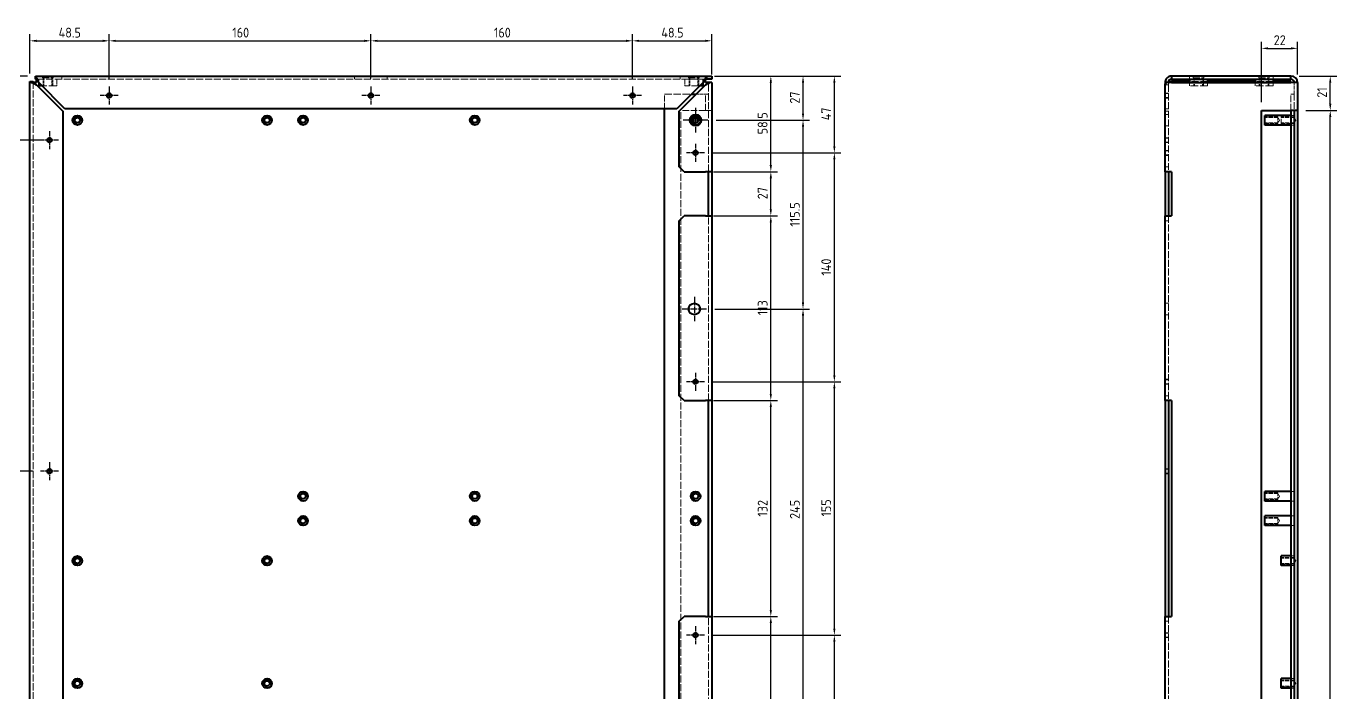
# Model space of a CAD drawing. Header units: millimetres. Extents: x 0 to 2378, y 0 to 1682.
# Drawn here: x 448 to 1250, y 860 to 1267 of the extents above; entities that cross this region are included whole.
import ezdxf

# ---------------------------------------------------------------- set-up
doc = ezdxf.new("R2010")
doc.units = ezdxf.units.MM
doc.header["$LTSCALE"] = 2
doc.linetypes.add('CHAIN', pattern=[0.3543, 0.2362, -0.0295, 0.0591, -0.0295])
doc.linetypes.add('DASHED', pattern=[0.2067, 0.1654, -0.0413])
for name, color, linetype, lineweight in [('가려진 것(ISO)', 2, 'DASHED', 18), ('가시적인 것(ISO)', 3, 'Continuous', 40), ('가시적인 좁은 것(ISO)', 3, 'Continuous', 35), ('중심 표식(ISO)', 1, 'Continuous', 25), ('치수(ISO)', 2, 'Continuous', 25)]:
    doc.layers.add(name, color=color, linetype=linetype, lineweight=lineweight)
doc.styles.add('치수 텍스트_PSTEK_POSCO', font='isocp.shx')
doc.dimstyles.new('치수_PSTEK_POSCO', dxfattribs={"dimscale": 2, "dimtxt": 3, "dimasz": 2, "dimexe": 2, "dimexo": 2.5, "dimgap": 1, "dimtad": 1, "dimrnd": 1e-08, "dimdsep": 46, "dimtxsty": '치수 텍스트_PSTEK_POSCO', "dimcen": 0.09, "dimdle": 10, "dimclrd": 7, "dimclre": 7, "dimclrt": 2, "dimadec": 1, "dimazin": 2, "dimtfac": 1, "dimtmove": 0, "dimatfit": 3, "dimfxl": 0, "dimtolj": 1, "dimlwd": -1, "dimlwe": -1, "dimarcsym": 0})

# ---------------------------------------------------------------- blocks, each defined once
blk = doc.blocks.new('*D29')
at = {"layer": 'Defpoints', "color": 0, "transparency": 16777216}
for p in [(416.75, 995), (456.97, 995), (462.47, 795)]:
    blk.add_point(p, dxfattribs=at)
at = {"layer": '치수(ISO)', "color": 7, "transparency": 16777216}
for p, q in [((451.97, 995), (412.75, 995)), ((416.75, 799), (416.75, 991)), ((457.47, 795), (412.75, 795))]:
    blk.add_line(p, q, dxfattribs=at)
for points in [[(416.08, 991), (417.42, 991), (416.75, 995)], [(416.08, 799), (417.42, 799), (416.75, 795)]]:
    blk.add_solid(points, dxfattribs=at)
at = {"layer": '치수(ISO)', "color": 2, "transparency": 16777216, "insert": (411.75, 889.54), "char_height": 6, "attachment_point": 4, "rotation": 90, "style": '치수 텍스트_PSTEK_POSCO'}
blk.add_mtext('\\A1;200', dxfattribs=at)
blk = doc.blocks.new('*D30')
at = {"layer": 'Defpoints', "color": 0, "transparency": 16777216}
for p in [(416.75, 1197.5), (462.47, 1197.5), (456.97, 995)]:
    blk.add_point(p, dxfattribs=at)
at = {"layer": '치수(ISO)', "color": 7, "transparency": 16777216}
for p, q in [((457.47, 1197.5), (412.75, 1197.5)), ((416.75, 999), (416.75, 1193.5)), ((451.97, 995), (412.75, 995))]:
    blk.add_line(p, q, dxfattribs=at)
for points in [[(416.08, 1193.5), (417.42, 1193.5), (416.75, 1197.5)], [(416.08, 999), (417.42, 999), (416.75, 995)]]:
    blk.add_solid(points, dxfattribs=at)
at = {"layer": '치수(ISO)', "color": 2, "transparency": 16777216, "insert": (411.75, 1087.66), "char_height": 6, "attachment_point": 4, "rotation": 90, "style": '치수 텍스트_PSTEK_POSCO'}
blk.add_mtext('\\A1;202.5', dxfattribs=at)
blk = doc.blocks.new('*D31')
at = {"layer": 'Defpoints', "color": 0, "transparency": 16777216}
for p in [(416.75, 1236.75), (453.88, 1236.75), (462.47, 1197.5)]:
    blk.add_point(p, dxfattribs=at)
at = {"layer": '치수(ISO)', "color": 7, "transparency": 16777216}
for p, q in [((448.88, 1236.75), (412.75, 1236.75)), ((416.75, 1201.5), (416.75, 1232.75)), ((457.47, 1197.5), (412.75, 1197.5))]:
    blk.add_line(p, q, dxfattribs=at)
for points in [[(416.08, 1232.75), (417.42, 1232.75), (416.75, 1236.75)], [(416.08, 1201.5), (417.42, 1201.5), (416.75, 1197.5)]]:
    blk.add_solid(points, dxfattribs=at)
at = {"layer": '치수(ISO)', "color": 2, "transparency": 16777216, "insert": (411.75, 1208.61), "char_height": 6, "attachment_point": 4, "rotation": 90, "style": '치수 텍스트_PSTEK_POSCO'}
blk.add_mtext('\\A1;39.25', dxfattribs=at)
blk = doc.blocks.new('*D32')
at = {"layer": 'Defpoints', "color": 0, "transparency": 16777216}
for p in [(498.97, 1258.29), (450.47, 1233.33), (498.97, 1230.25)]:
    blk.add_point(p, dxfattribs=at)
at = {"layer": '치수(ISO)', "color": 7, "transparency": 16777216}
for p, q in [((450.47, 1238.33), (450.47, 1262.29)), ((454.47, 1258.29), (494.97, 1258.29)), ((498.97, 1235.25), (498.97, 1262.29))]:
    blk.add_line(p, q, dxfattribs=at)
for points in [[(454.47, 1258.95), (454.47, 1257.62), (450.47, 1258.29)], [(494.97, 1258.95), (494.97, 1257.62), (498.97, 1258.29)]]:
    blk.add_solid(points, dxfattribs=at)
at = {"layer": '치수(ISO)', "color": 2, "transparency": 16777216, "insert": (467.98, 1263.29), "char_height": 6, "attachment_point": 4, "style": '치수 텍스트_PSTEK_POSCO'}
blk.add_mtext('\\A1;48.5', dxfattribs=at)
blk = doc.blocks.new('*D33')
at = {"layer": 'Defpoints', "color": 0, "transparency": 16777216}
for p in [(658.97, 1258.29), (498.97, 1230.25), (658.97, 1230.25)]:
    blk.add_point(p, dxfattribs=at)
at = {"layer": '치수(ISO)', "color": 7, "transparency": 16777216}
for p, q in [((498.97, 1235.25), (498.97, 1262.29)), ((502.97, 1258.29), (654.97, 1258.29)), ((658.97, 1235.25), (658.97, 1262.29))]:
    blk.add_line(p, q, dxfattribs=at)
for points in [[(502.97, 1258.95), (502.97, 1257.62), (498.97, 1258.29)], [(654.97, 1258.95), (654.97, 1257.62), (658.97, 1258.29)]]:
    blk.add_solid(points, dxfattribs=at)
at = {"layer": '치수(ISO)', "color": 2, "transparency": 16777216, "insert": (574.19, 1263.29), "char_height": 6, "attachment_point": 4, "style": '치수 텍스트_PSTEK_POSCO'}
blk.add_mtext('\\A1;160', dxfattribs=at)
blk = doc.blocks.new('*D34')
at = {"layer": 'Defpoints', "color": 0, "transparency": 16777216}
for p in [(818.97, 1258.29), (658.97, 1230.25), (818.97, 1230.25)]:
    blk.add_point(p, dxfattribs=at)
at = {"layer": '치수(ISO)', "color": 7, "transparency": 16777216}
for p, q in [((658.97, 1235.25), (658.97, 1262.29)), ((662.97, 1258.29), (814.97, 1258.29)), ((818.97, 1235.25), (818.97, 1262.29))]:
    blk.add_line(p, q, dxfattribs=at)
for points in [[(662.97, 1258.95), (662.97, 1257.62), (658.97, 1258.29)], [(814.97, 1258.95), (814.97, 1257.62), (818.97, 1258.29)]]:
    blk.add_solid(points, dxfattribs=at)
at = {"layer": '치수(ISO)', "color": 2, "transparency": 16777216, "insert": (734.19, 1263.29), "char_height": 6, "attachment_point": 4, "style": '치수 텍스트_PSTEK_POSCO'}
blk.add_mtext('\\A1;160', dxfattribs=at)
blk = doc.blocks.new('*D35')
at = {"layer": 'Defpoints', "color": 0, "transparency": 16777216}
for p in [(867.47, 1258.29), (818.97, 1230.25), (867.47, 1232.75)]:
    blk.add_point(p, dxfattribs=at)
at = {"layer": '치수(ISO)', "color": 7, "transparency": 16777216}
for p, q in [((818.97, 1235.25), (818.97, 1262.29)), ((822.97, 1258.29), (863.47, 1258.29)), ((867.47, 1237.75), (867.47, 1262.29))]:
    blk.add_line(p, q, dxfattribs=at)
for points in [[(822.97, 1258.95), (822.97, 1257.62), (818.97, 1258.29)], [(863.47, 1258.95), (863.47, 1257.62), (867.47, 1258.29)]]:
    blk.add_solid(points, dxfattribs=at)
at = {"layer": '치수(ISO)', "color": 2, "transparency": 16777216, "insert": (836.52, 1263.29), "char_height": 6, "attachment_point": 4, "style": '치수 텍스트_PSTEK_POSCO'}
blk.add_mtext('\\A1;48.5', dxfattribs=at)
blk = doc.blocks.new('*D36')
at = {"layer": 'Defpoints', "color": 0, "transparency": 16777216}
for p in [(864.06, 1236.75), (903.47, 1236.75), (863.47, 1178.25)]:
    blk.add_point(p, dxfattribs=at)
at = {"layer": '치수(ISO)', "color": 7, "transparency": 16777216}
for p, q in [((869.06, 1236.75), (907.47, 1236.75)), ((903.47, 1182.25), (903.47, 1232.75)), ((868.47, 1178.25), (907.47, 1178.25))]:
    blk.add_line(p, q, dxfattribs=at)
for points in [[(902.8, 1232.75), (904.14, 1232.75), (903.47, 1236.75)], [(902.8, 1182.25), (904.14, 1182.25), (903.47, 1178.25)]]:
    blk.add_solid(points, dxfattribs=at)
at = {"layer": '치수(ISO)', "color": 2, "transparency": 16777216, "insert": (898.47, 1201.09), "char_height": 6, "attachment_point": 4, "rotation": 90, "style": '치수 텍스트_PSTEK_POSCO'}
blk.add_mtext('\\A1;58.5', dxfattribs=at)
blk = doc.blocks.new('*D37')
at = {"layer": 'Defpoints', "color": 0, "transparency": 16777216}
for p in [(863.47, 1178.25), (903.47, 1178.25), (863.47, 1151.25)]:
    blk.add_point(p, dxfattribs=at)
at = {"layer": '치수(ISO)', "color": 7, "transparency": 16777216}
for p, q in [((868.47, 1178.25), (907.47, 1178.25)), ((903.47, 1155.25), (903.47, 1174.25)), ((868.47, 1151.25), (907.47, 1151.25))]:
    blk.add_line(p, q, dxfattribs=at)
for points in [[(902.8, 1174.25), (904.14, 1174.25), (903.47, 1178.25)], [(902.8, 1155.25), (904.14, 1155.25), (903.47, 1151.25)]]:
    blk.add_solid(points, dxfattribs=at)
at = {"layer": '치수(ISO)', "color": 2, "transparency": 16777216, "insert": (898.47, 1161.39), "char_height": 6, "attachment_point": 4, "rotation": 90, "style": '치수 텍스트_PSTEK_POSCO'}
blk.add_mtext('\\A1;27', dxfattribs=at)
blk = doc.blocks.new('*D38')
at = {"layer": 'Defpoints', "color": 0, "transparency": 16777216}
for p in [(863.47, 1151.25), (903.47, 1151.25), (863.47, 1038.25)]:
    blk.add_point(p, dxfattribs=at)
at = {"layer": '치수(ISO)', "color": 7, "transparency": 16777216}
for p, q in [((868.47, 1151.25), (907.47, 1151.25)), ((903.47, 1042.25), (903.47, 1147.25)), ((868.47, 1038.25), (907.47, 1038.25))]:
    blk.add_line(p, q, dxfattribs=at)
for points in [[(902.8, 1147.25), (904.14, 1147.25), (903.47, 1151.25)], [(902.8, 1042.25), (904.14, 1042.25), (903.47, 1038.25)]]:
    blk.add_solid(points, dxfattribs=at)
at = {"layer": '치수(ISO)', "color": 2, "transparency": 16777216, "insert": (898.47, 1090.44), "char_height": 6, "attachment_point": 4, "rotation": 90, "style": '치수 텍스트_PSTEK_POSCO'}
blk.add_mtext('\\A1;113', dxfattribs=at)
blk = doc.blocks.new('*D39')
at = {"layer": 'Defpoints', "color": 0, "transparency": 16777216}
for p in [(863.47, 1038.25), (903.47, 1038.25), (863.47, 906.25)]:
    blk.add_point(p, dxfattribs=at)
at = {"layer": '치수(ISO)', "color": 7, "transparency": 16777216}
for p, q in [((868.47, 1038.25), (907.47, 1038.25)), ((903.47, 910.25), (903.47, 1034.25)), ((868.47, 906.25), (907.47, 906.25))]:
    blk.add_line(p, q, dxfattribs=at)
for points in [[(902.8, 1034.25), (904.14, 1034.25), (903.47, 1038.25)], [(902.8, 910.25), (904.14, 910.25), (903.47, 906.25)]]:
    blk.add_solid(points, dxfattribs=at)
at = {"layer": '치수(ISO)', "color": 2, "transparency": 16777216, "insert": (898.47, 967.28), "char_height": 6, "attachment_point": 4, "rotation": 90, "style": '치수 텍스트_PSTEK_POSCO'}
blk.add_mtext('\\A1;132', dxfattribs=at)
blk = doc.blocks.new('*D40')
at = {"layer": 'Defpoints', "color": 0, "transparency": 16777216}
for p in [(863.47, 906.25), (903.47, 906.25), (863.47, 793.25)]:
    blk.add_point(p, dxfattribs=at)
at = {"layer": '치수(ISO)', "color": 7, "transparency": 16777216}
for p, q in [((868.47, 906.25), (907.47, 906.25)), ((903.47, 797.25), (903.47, 902.25)), ((868.47, 793.25), (907.47, 793.25))]:
    blk.add_line(p, q, dxfattribs=at)
for points in [[(902.8, 902.25), (904.14, 902.25), (903.47, 906.25)], [(902.8, 797.25), (904.14, 797.25), (903.47, 793.25)]]:
    blk.add_solid(points, dxfattribs=at)
at = {"layer": '치수(ISO)', "color": 2, "transparency": 16777216, "insert": (898.47, 845.44), "char_height": 6, "attachment_point": 4, "rotation": 90, "style": '치수 텍스트_PSTEK_POSCO'}
blk.add_mtext('\\A1;113', dxfattribs=at)
blk = doc.blocks.new('*D45')
at = {"layer": 'Defpoints', "color": 0, "transparency": 16777216}
for p in [(864.06, 1236.75), (923.17, 1236.75), (864.97, 1209.75)]:
    blk.add_point(p, dxfattribs=at)
at = {"layer": '치수(ISO)', "color": 7, "transparency": 16777216}
for p, q in [((869.06, 1236.75), (927.17, 1236.75)), ((923.17, 1213.75), (923.17, 1232.75)), ((869.97, 1209.75), (927.17, 1209.75))]:
    blk.add_line(p, q, dxfattribs=at)
for points in [[(922.5, 1232.75), (923.83, 1232.75), (923.17, 1236.75)], [(922.5, 1213.75), (923.83, 1213.75), (923.17, 1209.75)]]:
    blk.add_solid(points, dxfattribs=at)
at = {"layer": '치수(ISO)', "color": 2, "transparency": 16777216, "insert": (918.17, 1219.89), "char_height": 6, "attachment_point": 4, "rotation": 90, "style": '치수 텍스트_PSTEK_POSCO'}
blk.add_mtext('\\A1;27', dxfattribs=at)
blk = doc.blocks.new('*D46')
at = {"layer": 'Defpoints', "color": 0, "transparency": 16777216}
for p in [(864.97, 1209.75), (923.17, 1209.75), (864.22, 1094.25)]:
    blk.add_point(p, dxfattribs=at)
at = {"layer": '치수(ISO)', "color": 7, "transparency": 16777216}
for p, q in [((869.97, 1209.75), (927.17, 1209.75)), ((923.17, 1098.25), (923.17, 1205.75)), ((869.22, 1094.25), (927.17, 1094.25))]:
    blk.add_line(p, q, dxfattribs=at)
for points in [[(922.5, 1205.75), (923.83, 1205.75), (923.17, 1209.75)], [(922.5, 1098.25), (923.83, 1098.25), (923.17, 1094.25)]]:
    blk.add_solid(points, dxfattribs=at)
at = {"layer": '치수(ISO)', "color": 2, "transparency": 16777216, "insert": (918.17, 1144.69), "char_height": 6, "attachment_point": 4, "rotation": 90, "style": '치수 텍스트_PSTEK_POSCO'}
blk.add_mtext('\\A1;115.5', dxfattribs=at)
blk = doc.blocks.new('*D47')
at = {"layer": 'Defpoints', "color": 0, "transparency": 16777216}
for p in [(864.22, 1094.25), (923.17, 1094.25), (864.22, 849.25)]:
    blk.add_point(p, dxfattribs=at)
at = {"layer": '치수(ISO)', "color": 7, "transparency": 16777216}
for p, q in [((869.22, 1094.25), (927.17, 1094.25)), ((923.17, 853.25), (923.17, 1090.25)), ((869.22, 849.25), (927.17, 849.25))]:
    blk.add_line(p, q, dxfattribs=at)
for points in [[(922.5, 1090.25), (923.83, 1090.25), (923.17, 1094.25)], [(922.5, 853.25), (923.83, 853.25), (923.17, 849.25)]]:
    blk.add_solid(points, dxfattribs=at)
at = {"layer": '치수(ISO)', "color": 2, "transparency": 16777216, "insert": (918.17, 965.86), "char_height": 6, "attachment_point": 4, "rotation": 90, "style": '치수 텍스트_PSTEK_POSCO'}
blk.add_mtext('\\A1;245', dxfattribs=at)
blk = doc.blocks.new('*D51')
at = {"layer": 'Defpoints', "color": 0, "transparency": 16777216}
for p in [(864.06, 1236.75), (942.33, 1236.75), (862.97, 1189.75)]:
    blk.add_point(p, dxfattribs=at)
at = {"layer": '치수(ISO)', "color": 7, "transparency": 16777216}
for p, q in [((869.06, 1236.75), (946.33, 1236.75)), ((942.33, 1193.75), (942.33, 1232.75)), ((867.97, 1189.75), (946.33, 1189.75))]:
    blk.add_line(p, q, dxfattribs=at)
for points in [[(941.66, 1232.75), (942.99, 1232.75), (942.33, 1236.75)], [(941.66, 1193.75), (942.99, 1193.75), (942.33, 1189.75)]]:
    blk.add_solid(points, dxfattribs=at)
at = {"layer": '치수(ISO)', "color": 2, "transparency": 16777216, "insert": (937.33, 1209.67), "char_height": 6, "attachment_point": 4, "rotation": 90, "style": '치수 텍스트_PSTEK_POSCO'}
blk.add_mtext('\\A1;47', dxfattribs=at)
blk = doc.blocks.new('*D52')
at = {"layer": 'Defpoints', "color": 0, "transparency": 16777216}
for p in [(862.97, 1189.75), (942.33, 1189.75), (862.97, 1049.75)]:
    blk.add_point(p, dxfattribs=at)
at = {"layer": '치수(ISO)', "color": 7, "transparency": 16777216}
for p, q in [((867.97, 1189.75), (946.33, 1189.75)), ((942.33, 1053.75), (942.33, 1185.75)), ((867.97, 1049.75), (946.33, 1049.75))]:
    blk.add_line(p, q, dxfattribs=at)
for points in [[(941.66, 1185.75), (942.99, 1185.75), (942.33, 1189.75)], [(941.66, 1053.75), (942.99, 1053.75), (942.33, 1049.75)]]:
    blk.add_solid(points, dxfattribs=at)
at = {"layer": '치수(ISO)', "color": 2, "transparency": 16777216, "insert": (937.33, 1114.66), "char_height": 6, "attachment_point": 4, "rotation": 90, "style": '치수 텍스트_PSTEK_POSCO'}
blk.add_mtext('\\A1;140', dxfattribs=at)
blk = doc.blocks.new('*D53')
at = {"layer": 'Defpoints', "color": 0, "transparency": 16777216}
for p in [(862.97, 1049.75), (942.33, 1049.75), (862.97, 894.75)]:
    blk.add_point(p, dxfattribs=at)
at = {"layer": '치수(ISO)', "color": 7, "transparency": 16777216}
for p, q in [((867.97, 1049.75), (946.33, 1049.75)), ((942.33, 898.75), (942.33, 1045.75)), ((867.97, 894.75), (946.33, 894.75))]:
    blk.add_line(p, q, dxfattribs=at)
for points in [[(941.66, 1045.75), (942.99, 1045.75), (942.33, 1049.75)], [(941.66, 898.75), (942.99, 898.75), (942.33, 894.75)]]:
    blk.add_solid(points, dxfattribs=at)
at = {"layer": '치수(ISO)', "color": 2, "transparency": 16777216, "insert": (937.33, 967.34), "char_height": 6, "attachment_point": 4, "rotation": 90, "style": '치수 텍스트_PSTEK_POSCO'}
blk.add_mtext('\\A1;155', dxfattribs=at)
blk = doc.blocks.new('*D54')
at = {"layer": 'Defpoints', "color": 0, "transparency": 16777216}
for p in [(862.97, 894.75), (942.33, 894.75), (862.97, 804.75)]:
    blk.add_point(p, dxfattribs=at)
at = {"layer": '치수(ISO)', "color": 7, "transparency": 16777216}
for p, q in [((867.97, 894.75), (946.33, 894.75)), ((942.33, 808.75), (942.33, 890.75)), ((867.97, 804.75), (946.33, 804.75))]:
    blk.add_line(p, q, dxfattribs=at)
for points in [[(941.66, 890.75), (942.99, 890.75), (942.33, 894.75)], [(941.66, 808.75), (942.99, 808.75), (942.33, 804.75)]]:
    blk.add_solid(points, dxfattribs=at)
at = {"layer": '치수(ISO)', "color": 2, "transparency": 16777216, "insert": (937.33, 846.34), "char_height": 6, "attachment_point": 4, "rotation": 90, "style": '치수 텍스트_PSTEK_POSCO'}
blk.add_mtext('\\A1;90', dxfattribs=at)
blk = doc.blocks.new('*D71')
at = {"layer": 'Defpoints', "color": 0, "transparency": 16777216}
for p in [(1221.55, 1236.75), (1245.55, 1236.75), (1225.55, 1215.75)]:
    blk.add_point(p, dxfattribs=at)
at = {"layer": '치수(ISO)', "color": 7, "transparency": 16777216}
for p, q in [((1226.55, 1236.75), (1249.55, 1236.75)), ((1245.55, 1219.75), (1245.55, 1232.75)), ((1230.55, 1215.75), (1249.55, 1215.75))]:
    blk.add_line(p, q, dxfattribs=at)
for points in [[(1244.88, 1232.75), (1246.21, 1232.75), (1245.55, 1236.75)], [(1244.88, 1219.75), (1246.21, 1219.75), (1245.55, 1215.75)]]:
    blk.add_solid(points, dxfattribs=at)
at = {"layer": '치수(ISO)', "color": 2, "transparency": 16777216, "insert": (1240.54, 1223.49), "char_height": 6, "attachment_point": 4, "rotation": 90, "style": '치수 텍스트_PSTEK_POSCO'}
blk.add_mtext('\\A1;21', dxfattribs=at)
blk = doc.blocks.new('*D72')
at = {"layer": 'Defpoints', "color": 0, "transparency": 16777216}
for p in [(1225.55, 1215.75), (1245.55, 1215.75), (1225.55, 483.75)]:
    blk.add_point(p, dxfattribs=at)
at = {"layer": '치수(ISO)', "color": 7, "transparency": 16777216}
for p, q in [((1230.55, 1215.75), (1249.55, 1215.75)), ((1245.55, 487.75), (1245.55, 1211.75)), ((1230.55, 483.75), (1249.55, 483.75))]:
    blk.add_line(p, q, dxfattribs=at)
for points in [[(1244.88, 1211.75), (1246.21, 1211.75), (1245.55, 1215.75)], [(1244.88, 487.75), (1246.21, 487.75), (1245.55, 483.75)]]:
    blk.add_solid(points, dxfattribs=at)
at = {"layer": '치수(ISO)', "color": 2, "transparency": 16777216, "insert": (1240.54, 844.18), "char_height": 6, "attachment_point": 4, "rotation": 90, "style": '치수 텍스트_PSTEK_POSCO'}
blk.add_mtext('\\A1;732', dxfattribs=at)
blk = doc.blocks.new('*D73')
at = {"layer": 'Defpoints', "color": 0, "transparency": 16777216}
for p in [(1225.55, 1253.67), (1225.55, 1232.75), (1203.55, 1215.75)]:
    blk.add_point(p, dxfattribs=at)
at = {"layer": '치수(ISO)', "color": 7, "transparency": 16777216}
for p, q in [((1203.55, 1220.75), (1203.55, 1257.67)), ((1207.55, 1253.67), (1221.55, 1253.67)), ((1225.55, 1237.75), (1225.55, 1257.67))]:
    blk.add_line(p, q, dxfattribs=at)
for points in [[(1207.55, 1254.33), (1207.55, 1253), (1203.55, 1253.67)], [(1221.55, 1254.33), (1221.55, 1253), (1225.55, 1253.67)]]:
    blk.add_solid(points, dxfattribs=at)
at = {"layer": '치수(ISO)', "color": 2, "transparency": 16777216, "insert": (1210.99, 1258.67), "char_height": 6, "attachment_point": 4, "style": '치수 텍스트_PSTEK_POSCO'}
blk.add_mtext('\\A1;22', dxfattribs=at)
blk = doc.blocks.new('*D118')
at = {"layer": 'Defpoints', "color": 0, "transparency": 16777216}
for p in [(453.88, 1236.75), (390.78, 353.25), (453.88, 353.25)]:
    blk.add_point(p, dxfattribs=at)
at = {"layer": '치수(ISO)', "color": 7, "transparency": 16777216}
for p, q in [((448.88, 1236.75), (386.78, 1236.75)), ((390.78, 1232.75), (390.78, 357.25)), ((448.88, 353.25), (386.78, 353.25))]:
    blk.add_line(p, q, dxfattribs=at)
for points in [[(390.11, 1232.75), (391.44, 1232.75), (390.78, 1236.75)], [(390.11, 357.25), (391.44, 357.25), (390.78, 353.25)]]:
    blk.add_solid(points, dxfattribs=at)
at = {"layer": '치수(ISO)', "color": 2, "transparency": 16777216, "insert": (385.78, 786.47), "char_height": 6, "attachment_point": 4, "rotation": 90, "style": '치수 텍스트_PSTEK_POSCO'}
blk.add_mtext('\\A1;883.5', dxfattribs=at)

msp = doc.modelspace()

# ---------------------------------------------------------------- linework, layer by layer
at = {"layer": '가려진 것(ISO)', "ltscale": 13.055139}
msp.add_line((864.056, 1234.745), (453.884, 1234.745), dxfattribs=at)
at = {"layer": '가려진 것(ISO)', "ltscale": 1.904597}
for p, q in [((454.47, 1234.745), (454.47, 1236.745)), ((469.97, 1236.745), (469.97, 1234.745)), ((648.97, 1236.745), (648.97, 1234.745)), ((668.97, 1236.745), (668.97, 1234.745)), ((847.97, 1236.745), (847.97, 1234.745)), ((863.47, 1234.745), (863.47, 1236.745)), ((1159.545, 1236.745), (1159.545, 1234.745)), ((1210.545, 1236.745), (1210.545, 1234.745)), ((452.47, 1232.745), (450.47, 1232.745)), ((1146.545, 1231.331), (1144.545, 1231.331)), ((1146.545, 1226.245), (1144.545, 1226.245)), ((1146.545, 1231.331), (1146.545, 1232.745)), ((1159.545, 1232.745), (1159.545, 1230.745)), ((1170.545, 1232.745), (1170.545, 1230.745)), ((1199.545, 1232.745), (1199.545, 1230.745)), ((1210.545, 1232.745), (1210.545, 1230.745)), ((1146.545, 1225.975), (1144.545, 1225.975)), ((1146.545, 1223.516), (1144.545, 1223.516)), ((1144.545, 1223.245), (1146.545, 1223.245)), ((1221.545, 1225.745), (1223.545, 1225.745)), ((865.47, 1215.745), (863.47, 1215.745)), ((867.47, 1215.745), (865.47, 1215.745)), ((1144.545, 1216.745), (1146.545, 1216.745)), ((1146.545, 1215.331), (1144.545, 1215.331)), ((1146.545, 1213.245), (1144.545, 1213.245)), ((1223.545, 1212.695), (1221.545, 1212.695)), ((1146.545, 1206.245), (1144.545, 1206.245)), ((1223.545, 1206.795), (1221.545, 1206.795)), ((1146.545, 1198.995), (1144.545, 1198.995)), ((1146.545, 1198.725), (1144.545, 1198.725)), ((1146.545, 1196.266), (1144.545, 1196.266)), ((1144.545, 1195.995), (1146.545, 1195.995)), ((1146.545, 1191.245), (1144.545, 1191.245)), ((1146.545, 1190.975), (1144.545, 1190.975)), ((1146.545, 1188.516), (1144.545, 1188.516)), ((1144.545, 1188.245), (1146.545, 1188.245)), ((1144.545, 1181.245), (1146.545, 1181.245)), ((1146.545, 1148.245), (1144.545, 1148.245)), ((1146.545, 1097.745), (1144.545, 1097.745)), ((1146.545, 1090.745), (1144.545, 1090.745)), ((1146.545, 1051.245), (1144.545, 1051.245)), ((1146.545, 1050.975), (1144.545, 1050.975)), ((1146.545, 1048.516), (1144.545, 1048.516)), ((1144.545, 1048.245), (1146.545, 1048.245)), ((1144.545, 1041.245), (1146.545, 1041.245)), ((1146.545, 996.495), (1144.545, 996.495)), ((1146.545, 996.225), (1144.545, 996.225)), ((1146.545, 993.766), (1144.545, 993.766)), ((1144.545, 993.495), (1146.545, 993.495)), ((1223.545, 982.695), (1221.545, 982.695)), ((1223.545, 976.795), (1221.545, 976.795)), ((1223.545, 967.695), (1221.545, 967.695)), ((1223.545, 961.795), (1221.545, 961.795)), ((1223.545, 943.195), (1221.545, 943.195)), ((1223.545, 937.295), (1221.545, 937.295)), ((1146.545, 903.245), (1144.545, 903.245)), ((1146.545, 896.245), (1144.545, 896.245)), ((1146.545, 895.975), (1144.545, 895.975)), ((1146.545, 893.516), (1144.545, 893.516)), ((1144.545, 893.245), (1146.545, 893.245)), ((1223.545, 868.195), (1221.545, 868.195)), ((1223.545, 862.295), (1221.545, 862.295))]:
    msp.add_line(p, q, dxfattribs=at)
at = {"layer": '가려진 것(ISO)', "ltscale": 1.495845}
for p, q in [((454.47, 1234.159), (454.47, 1234.745)), ((863.47, 1234.159), (863.47, 1234.745)), ((453.056, 1232.745), (452.47, 1232.745))]:
    msp.add_line(p, q, dxfattribs=at)
at = {"layer": '가려진 것(ISO)', "ltscale": 1.986295}
for p, q in [((455.97, 1234.745), (455.97, 1232.659)), ((861.97, 1234.745), (861.97, 1232.659))]:
    msp.add_line(p, q, dxfattribs=at)
at = {"layer": '가려진 것(ISO)', "ltscale": 0.952248}
for p, q in [((458.22, 1235.745), (458.22, 1236.745)), ((464.72, 1235.745), (464.72, 1236.745)), ((853.22, 1235.745), (853.22, 1236.745)), ((859.72, 1235.745), (859.72, 1236.745)), ((1161.795, 1235.745), (1161.795, 1236.745)), ((1168.295, 1235.745), (1168.295, 1236.745)), ((1201.795, 1235.745), (1201.795, 1236.745)), ((1208.295, 1235.745), (1208.295, 1236.745))]:
    msp.add_line(p, q, dxfattribs=at)
at = {"layer": '가려진 것(ISO)', "ltscale": 12.349028}
for p, q in [((458.22, 1235.745), (464.72, 1235.745)), ((853.22, 1235.745), (859.72, 1235.745)), ((1161.795, 1235.745), (1168.295, 1235.745)), ((1201.795, 1235.745), (1208.295, 1235.745))]:
    msp.add_line(p, q, dxfattribs=at)
at = {"layer": '가려진 것(ISO)', "ltscale": 4.761642}
for p, q in [((458.47, 1235.745), (458.47, 1230.745)), ((459.012, 1235.745), (459.012, 1230.745)), ((463.929, 1235.745), (463.929, 1230.745)), ((464.47, 1230.745), (464.47, 1235.745)), ((853.47, 1235.745), (853.47, 1230.745)), ((854.012, 1235.745), (854.012, 1230.745)), ((858.929, 1235.745), (858.929, 1230.745)), ((859.47, 1230.745), (859.47, 1235.745)), ((1162.045, 1235.745), (1162.045, 1230.745)), ((1162.587, 1235.745), (1162.587, 1230.745)), ((1167.504, 1235.745), (1167.504, 1230.745)), ((1168.045, 1230.745), (1168.045, 1235.745)), ((1202.045, 1235.745), (1202.045, 1230.745)), ((1202.587, 1235.745), (1202.587, 1230.745)), ((1207.504, 1235.745), (1207.504, 1230.745)), ((1208.045, 1230.745), (1208.045, 1235.745))]:
    msp.add_line(p, q, dxfattribs=at)
at = {"layer": '가려진 것(ISO)', "ltscale": 3.809293}
for p, q in [((466.97, 1234.745), (466.97, 1230.745)), ((850.97, 1234.745), (850.97, 1230.745))]:
    msp.add_line(p, q, dxfattribs=at)
at = {"layer": '가려진 것(ISO)', "ltscale": 13.090355}
msp.add_line((452.47, 1233.331), (452.47, 356.659), dxfattribs=at)
at = {"layer": '가려진 것(ISO)', "ltscale": 15.173324}
for p, q in [((466.97, 1230.745), (457.884, 1230.745)), ((860.056, 1230.745), (850.97, 1230.745))]:
    msp.add_line(p, q, dxfattribs=at)
at = {"layer": '가려진 것(ISO)', "ltscale": 13.183357}
msp.add_line((865.47, 1178.245), (865.47, 1232.745), dxfattribs=at)
at = {"layer": '가려진 것(ISO)', "ltscale": 12.841265}
msp.add_line((1146.545, 1231.331), (1146.545, 1178.245), dxfattribs=at)
at = {"layer": '가려진 것(ISO)', "ltscale": 13.304306}
for p, q in [((1170.545, 1233.331), (1159.545, 1233.331)), ((1210.545, 1233.331), (1199.545, 1233.331))]:
    msp.add_line(p, q, dxfattribs=at)
at = {"layer": '가려진 것(ISO)', "ltscale": 13.932237}
for p, q in [((1170.545, 1230.745), (1159.545, 1230.745)), ((1210.545, 1230.745), (1199.545, 1230.745))]:
    msp.add_line(p, q, dxfattribs=at)
at = {"layer": '가려진 것(ISO)', "ltscale": 6.666338}
msp.add_line((1223.545, 1225.745), (1223.545, 1232.745), dxfattribs=at)
at = {"layer": '가려진 것(ISO)', "ltscale": 13.373477}
msp.add_line((838.47, 1225.745), (855.056, 1225.745), dxfattribs=at)
at = {"layer": '가려진 것(ISO)', "ltscale": 10.885341}
msp.add_line((838.47, 1216.745), (838.47, 1225.745), dxfattribs=at)
at = {"layer": '가려진 것(ISO)', "ltscale": 5.319514}
msp.add_line((857.884, 1225.745), (863.47, 1225.745), dxfattribs=at)
at = {"layer": '가려진 것(ISO)', "ltscale": 2.991791}
msp.add_line((863.47, 1225.745), (865.47, 1225.745), dxfattribs=at)
at = {"layer": '가려진 것(ISO)', "ltscale": 12.094824}
for p, q in [((863.47, 1215.745), (863.47, 1225.745)), ((1221.545, 1215.745), (1221.545, 1225.745)), ((1223.545, 1225.745), (1223.545, 1215.745)), ((863.47, 1215.745), (848.47, 1215.745))]:
    msp.add_line(p, q, dxfattribs=at)
at = {"layer": '가려진 것(ISO)', "ltscale": 13.019722}
msp.add_line((848.47, 483.745), (848.47, 1215.745), dxfattribs=at)
at = {"layer": '가려진 것(ISO)', "ltscale": 7.618686}
for p, q in [((1213.545, 1211.745), (1205.545, 1211.745)), ((1213.545, 1211.366), (1205.545, 1211.366)), ((1223.545, 1211.745), (1215.545, 1211.745)), ((1223.545, 1211.366), (1215.545, 1211.366)), ((1213.545, 1208.124), (1205.545, 1208.124)), ((1205.545, 1207.745), (1213.545, 1207.745)), ((1223.545, 1208.124), (1215.545, 1208.124)), ((1215.545, 1207.745), (1223.545, 1207.745)), ((1213.545, 981.745), (1205.545, 981.745)), ((1213.545, 981.366), (1205.545, 981.366)), ((1213.545, 978.124), (1205.545, 978.124)), ((1205.545, 977.745), (1213.545, 977.745)), ((1213.545, 966.745), (1205.545, 966.745)), ((1213.545, 966.366), (1205.545, 966.366)), ((1213.545, 963.124), (1205.545, 963.124)), ((1205.545, 962.745), (1213.545, 962.745)), ((1223.545, 942.245), (1215.545, 942.245)), ((1223.545, 941.866), (1215.545, 941.866)), ((1223.545, 938.624), (1215.545, 938.624)), ((1215.545, 938.245), (1223.545, 938.245)), ((1223.545, 867.245), (1215.545, 867.245)), ((1223.545, 866.866), (1215.545, 866.866)), ((1223.545, 863.624), (1215.545, 863.624)), ((1215.545, 863.245), (1223.545, 863.245))]:
    msp.add_line(p, q, dxfattribs=at)
at = {"layer": '가려진 것(ISO)', "ltscale": 5.983681}
for p, q in [((1213.545, 1211.745), (1213.545, 1207.745)), ((1213.545, 981.745), (1213.545, 977.745)), ((1213.545, 966.745), (1213.545, 962.745))]:
    msp.add_line(p, q, dxfattribs=at)
at = {"layer": '가려진 것(ISO)', "ltscale": 1.800898}
for p, q in [((1214.519, 1209.745), (1213.545, 1211.366)), ((1224.519, 1209.745), (1223.545, 1211.366)), ((1214.519, 1209.745), (1213.545, 1208.124)), ((1224.519, 1209.745), (1223.545, 1208.124)), ((1214.519, 979.745), (1213.545, 981.366)), ((1214.519, 979.745), (1213.545, 978.124)), ((1214.519, 964.745), (1213.545, 966.366)), ((1214.519, 964.745), (1213.545, 963.124)), ((1224.519, 940.245), (1223.545, 941.866)), ((1224.519, 940.245), (1223.545, 938.624)), ((1224.519, 865.245), (1223.545, 866.866)), ((1224.519, 865.245), (1223.545, 863.624))]:
    msp.add_line(p, q, dxfattribs=at)
at = {"layer": '가려진 것(ISO)', "ltscale": 11.209118}
msp.add_line((1215.545, 1206.795), (1215.545, 1212.695), dxfattribs=at)
at = {"layer": '가려진 것(ISO)', "ltscale": 13.016334}
for p, q in [((865.47, 1038.245), (865.47, 1151.245)), ((1146.545, 1151.245), (1146.545, 1038.245)), ((865.47, 793.245), (865.47, 906.245)), ((1146.545, 906.245), (1146.545, 793.245))]:
    msp.add_line(p, q, dxfattribs=at)
at = {"layer": '가려진 것(ISO)', "ltscale": 2.015251}
msp.add_arc((1148.545, 1231.331), 2, 135, 180, dxfattribs=at)
at = {"layer": '가려진 것(ISO)', "ltscale": 1.070908}
msp.add_open_spline([(1146.576, 1233.067), (1146.263, 1232.979), (1145.973, 1232.87), (1145.718, 1232.744)], degree=3, dxfattribs=at)
at = {"layer": '가시적인 것(ISO)'}
for p, q in [((453.884, 1234.745), (453.884, 1236.745)), ((453.884, 1236.745), (864.056, 1236.745)), ((453.884, 1234.745), (455.884, 1232.745)), ((454.47, 1232.745), (454.47, 1234.159)), ((864.056, 1234.745), (862.056, 1232.745)), ((863.47, 1232.745), (863.47, 1234.159)), ((864.056, 1236.745), (867.47, 1236.745)), ((867.47, 1234.745), (864.056, 1234.745)), ((867.47, 1236.745), (867.47, 1234.745)), ((1148.545, 1236.745), (1148.545, 1234.745)), ((1221.545, 1236.745), (1148.545, 1236.745)), ((1148.545, 1234.745), (1221.545, 1234.745)), ((1159.545, 1234.745), (1159.545, 1232.745)), ((1170.545, 1234.745), (1170.545, 1232.745)), ((1199.545, 1234.745), (1199.545, 1232.745)), ((1210.545, 1234.745), (1210.545, 1232.745)), ((1221.545, 1234.745), (1221.545, 1236.745)), ((450.47, 1233.331), (452.47, 1233.331)), ((450.47, 356.659), (450.47, 1233.331)), ((452.47, 1233.331), (454.47, 1231.331)), ((454.47, 1232.745), (453.056, 1232.745)), ((454.47, 1231.331), (470.47, 1215.331)), ((471.884, 1216.745), (455.884, 1232.745)), ((455.97, 1232.659), (455.97, 1230.745)), ((457.884, 1230.745), (455.97, 1230.745)), ((862.056, 1232.745), (846.056, 1216.745)), ((847.47, 1215.331), (863.47, 1231.331)), ((861.97, 1230.745), (860.056, 1230.745)), ((861.97, 1232.659), (861.97, 1230.745)), ((863.47, 1231.331), (864.884, 1232.745)), ((864.884, 1232.745), (863.47, 1232.745)), ((867.47, 1232.745), (866.299, 1232.745)), ((867.47, 1232.745), (867.47, 1178.245)), ((1145.717, 1232.745), (1144.545, 1232.745)), ((1144.545, 1232.745), (1144.545, 1231.331)), ((1144.545, 1178.245), (1144.545, 1231.331)), ((1148.545, 1232.745), (1145.717, 1232.745)), ((1159.545, 1233.331), (1148.545, 1233.331)), ((1148.545, 1232.745), (1221.545, 1232.745)), ((1199.545, 1233.331), (1170.545, 1233.331)), ((1221.545, 1233.331), (1210.545, 1233.331)), ((1221.545, 1232.745), (1221.545, 1233.331)), ((1225.545, 1232.745), (1221.545, 1232.745)), ((1225.545, 1232.745), (1225.545, 1215.745)), ((855.056, 1225.745), (857.884, 1225.745)), ((470.47, 1215.331), (470.47, 374.659)), ((846.056, 1216.745), (471.884, 1216.745)), ((838.47, 473.745), (838.47, 1216.745)), ((847.47, 1181.245), (847.47, 1215.331)), ((1203.545, 1215.745), (1221.545, 1215.745)), ((1203.545, 483.745), (1203.545, 1215.745)), ((1205.545, 1206.795), (1205.545, 1212.695)), ((1221.545, 1212.695), (1205.545, 1212.695)), ((1221.545, 1215.745), (1221.545, 483.745)), ((1225.545, 1215.745), (1221.545, 1215.745)), ((1223.545, 1215.745), (1223.545, 483.745)), ((1225.545, 1215.745), (1225.545, 483.745)), ((1221.545, 1206.795), (1205.545, 1206.795)), ((850.47, 1178.245), (847.47, 1181.245)), ((850.47, 1178.245), (863.47, 1178.245)), ((867.47, 1178.245), (863.47, 1178.245)), ((865.47, 1151.245), (865.47, 1178.245)), ((867.47, 1178.245), (867.47, 1151.245)), ((1148.545, 1178.245), (1144.545, 1178.245)), ((1144.545, 1178.245), (1144.545, 1151.245)), ((1146.545, 1178.245), (1146.545, 1151.245)), ((1148.545, 1178.245), (1148.545, 1151.245)), ((847.47, 1148.245), (850.47, 1151.245)), ((847.47, 1041.245), (847.47, 1148.245)), ((863.47, 1151.245), (850.47, 1151.245)), ((863.47, 1151.245), (867.47, 1151.245)), ((867.47, 1151.245), (867.47, 1038.245)), ((1144.545, 1038.245), (1144.545, 1151.245)), ((1144.545, 1151.245), (1148.545, 1151.245)), ((850.47, 1038.245), (847.47, 1041.245)), ((850.47, 1038.245), (863.47, 1038.245)), ((867.47, 1038.245), (863.47, 1038.245)), ((865.47, 906.245), (865.47, 1038.245)), ((867.47, 1038.245), (867.47, 906.245)), ((1148.545, 1038.245), (1144.545, 1038.245)), ((1144.545, 1038.245), (1144.545, 906.245)), ((1146.545, 1038.245), (1146.545, 906.245)), ((1148.545, 1038.245), (1148.545, 906.245)), ((1205.545, 976.795), (1205.545, 982.695)), ((1221.545, 982.695), (1205.545, 982.695)), ((1221.545, 976.795), (1205.545, 976.795)), ((1205.545, 961.795), (1205.545, 967.695)), ((1221.545, 967.695), (1205.545, 967.695)), ((1221.545, 961.795), (1205.545, 961.795)), ((1215.545, 937.295), (1215.545, 943.195)), ((1221.545, 943.195), (1215.545, 943.195)), ((1221.545, 937.295), (1215.545, 937.295)), ((847.47, 903.245), (850.47, 906.245)), ((863.47, 906.245), (850.47, 906.245)), ((863.47, 906.245), (867.47, 906.245)), ((867.47, 906.245), (867.47, 793.245)), ((1144.545, 793.245), (1144.545, 906.245)), ((1144.545, 906.245), (1148.545, 906.245)), ((847.47, 796.245), (847.47, 903.245)), ((1215.545, 862.295), (1215.545, 868.195)), ((1221.545, 868.195), (1215.545, 868.195)), ((1221.545, 862.295), (1215.545, 862.295))]:
    msp.add_line(p, q, dxfattribs=at)
for centre, radius in [((498.97, 1224.745), 1.23), ((658.97, 1224.745), 1.23), ((818.97, 1224.745), 1.23), ((479.47, 1209.745), 2.95), ((479.47, 1209.745), 1.621), ((595.47, 1209.745), 2.95), ((595.47, 1209.745), 1.621), ((617.47, 1209.745), 2.95), ((617.47, 1209.745), 1.621), ((722.47, 1209.745), 2.95), ((722.47, 1209.745), 1.621), ((857.47, 1209.745), 3.5), ((857.47, 1209.745), 2.95), ((857.47, 1209.745), 1.621), ((462.47, 1197.495), 1.23), ((857.47, 1189.745), 1.23), ((856.72, 1094.245), 3.5), ((857.47, 1049.745), 1.23), ((462.47, 994.995), 1.23), ((617.47, 979.745), 2.95), ((617.47, 979.745), 1.621), ((722.47, 979.745), 2.95), ((722.47, 979.745), 1.621), ((857.47, 979.745), 2.95), ((857.47, 979.745), 1.621), ((617.47, 964.745), 2.95), ((617.47, 964.745), 1.621), ((722.47, 964.745), 2.95), ((722.47, 964.745), 1.621), ((857.47, 964.745), 2.95), ((857.47, 964.745), 1.621), ((479.47, 940.245), 2.95), ((479.47, 940.245), 1.621), ((595.47, 940.245), 2.95), ((595.47, 940.245), 1.621), ((857.47, 894.745), 1.23), ((479.47, 865.245), 2.95), ((479.47, 865.245), 1.621), ((595.47, 865.245), 2.95), ((595.47, 865.245), 1.621)]:
    msp.add_circle(centre, radius, dxfattribs=at)
for centre, radius, start, end in [((1148.545, 1232.745), 2, 90, 180), ((1221.545, 1232.745), 4, 0, 90), ((1221.545, 1232.745), 2, 0, 90), ((1148.545, 1231.331), 2, 90, 135)]:
    msp.add_arc(centre, radius, start, end, dxfattribs=at)
for points, knots in [([(455.884, 1232.745), (455.257, 1234), (454.637, 1235.239), (454.268, 1235.978), (454.021, 1236.472), (453.939, 1236.636), (453.884, 1236.745)], [-1.5707963, -1.5707963, -1.5707963, -1.5707963, -0.629655, -0.629655, -0.629655, 0, 0, 0, 0]), ([(864.056, 1236.745), (863.93, 1236.493), (863.741, 1236.115), (863.234, 1235.101), (862.895, 1234.422), (862.476, 1233.585), (862.056, 1232.745)], [0, 0, 0, 0, 0.9411413, 0.9411413, 0.9411413, 1.5707963, 1.5707963, 1.5707963, 1.5707963]), ([(1148.545, 1236.745), (1147.29, 1236.745), (1146.051, 1236.115), (1145.312, 1235.101), (1144.818, 1234.422), (1144.545, 1233.585), (1144.545, 1232.745)], [0, 0, 0, 0, 0.9411413, 0.9411413, 0.9411413, 1.5707963, 1.5707963, 1.5707963, 1.5707963]), ([(450.47, 1233.331), (450.722, 1233.205), (451.101, 1233.016), (452.115, 1232.509), (452.793, 1232.169), (453.631, 1231.751), (454.47, 1231.331)], [0, 0, 0, 0, 0.9411413, 0.9411413, 0.9411413, 1.5707963, 1.5707963, 1.5707963, 1.5707963]), ([(866.299, 1232.745), (866.063, 1232.745), (865.827, 1232.745), (865.356, 1232.745), (865.12, 1232.745), (864.884, 1232.745)], [0, 0, 0, 0, 0.1, 0.1, 0.2, 0.2, 0.2, 0.2])]:
    msp.add_open_spline(points, degree=3, knots=knots, dxfattribs=at)
for points in [[(864.056, 1236.745), (864.056, 1236.078), (864.056, 1235.412), (864.056, 1234.745)], [(863.47, 1231.331), (864.517, 1231.855), (865.558, 1232.375), (866.299, 1232.745)], [(1144.545, 1231.331), (1144.545, 1231.855), (1144.976, 1232.375), (1145.717, 1232.745)], [(1148.545, 1233.331), (1147.857, 1233.331), (1147.174, 1233.236), (1146.576, 1233.067)]]:
    msp.add_open_spline(points, degree=3, dxfattribs=at)
at = {"layer": '가시적인 좁은 것(ISO)'}
for centre, radius in [((498.97, 1224.745), 1.5), ((658.97, 1224.745), 1.5), ((818.97, 1224.745), 1.5), ((479.47, 1209.745), 2), ((595.47, 1209.745), 2), ((617.47, 1209.745), 2), ((722.47, 1209.745), 2), ((857.47, 1209.745), 2), ((462.47, 1197.495), 1.5), ((857.47, 1189.745), 1.5), ((857.47, 1049.745), 1.5), ((462.47, 994.995), 1.5), ((617.47, 979.745), 2), ((722.47, 979.745), 2), ((857.47, 979.745), 2), ((617.47, 964.745), 2), ((722.47, 964.745), 2), ((857.47, 964.745), 2), ((479.47, 940.245), 2), ((595.47, 940.245), 2), ((857.47, 894.745), 1.5), ((479.47, 865.245), 2), ((595.47, 865.245), 2)]:
    msp.add_arc(centre, radius, 350, 260, dxfattribs=at)
at = {"layer": '중심 표식(ISO)', "linetype": 'CHAIN', "ltscale": 6.111541}
for p, q in [((498.97, 1230.245), (498.97, 1219.245)), ((658.97, 1230.245), (658.97, 1219.245)), ((818.97, 1230.245), (818.97, 1219.245)), ((504.47, 1224.745), (493.47, 1224.745)), ((664.47, 1224.745), (653.47, 1224.745)), ((824.47, 1224.745), (813.47, 1224.745)), ((462.47, 1202.995), (462.47, 1191.995)), ((467.97, 1197.495), (456.97, 1197.495)), ((857.47, 1195.245), (857.47, 1184.245)), ((862.97, 1189.745), (851.97, 1189.745)), ((857.47, 1055.245), (857.47, 1044.245)), ((862.97, 1049.745), (851.97, 1049.745)), ((467.97, 994.995), (456.97, 994.995)), ((462.47, 1000.495), (462.47, 989.495)), ((857.47, 900.245), (857.47, 889.245)), ((862.97, 894.745), (851.97, 894.745))]:
    msp.add_line(p, q, dxfattribs=at)
at = {"layer": '중심 표식(ISO)', "linetype": 'CHAIN', "ltscale": 8.333956}
for p, q in [((857.47, 1217.245), (857.47, 1202.245)), ((864.97, 1209.745), (849.97, 1209.745)), ((856.72, 1101.745), (856.72, 1086.745)), ((864.22, 1094.245), (849.22, 1094.245))]:
    msp.add_line(p, q, dxfattribs=at)

# ---------------------------------------------------------------- dimensions: what is measured, and where the dimension line sits
at = {"layer": '치수(ISO)', "color": 7}
for base, p1, p2, angle, picture, middle in [((498.97, 1258.286), (450.47, 1233.331), (498.97, 1230.245), 180, '*D32', (474.7, 1258.286)), ((658.97, 1258.286), (498.97, 1230.245), (658.97, 1230.245), 180, '*D33', (578.99, 1258.286)), ((818.97, 1258.286), (658.97, 1230.245), (818.97, 1230.245), 180, '*D34', (738.99, 1258.286)), ((867.47, 1258.286), (818.97, 1230.245), (867.47, 1232.745), 180, '*D35', (843.24, 1258.286)), ((390.777, 353.245), (453.884, 1236.745), (453.884, 353.245), 270, '*D118', (390.777, 794.995)), ((416.75, 1236.745), (462.47, 1197.495), (453.884, 1236.745), 90, '*D31', (416.75, 1217.14)), ((942.326, 1236.745), (862.97, 1189.745), (864.056, 1236.745), 90, '*D51', (942.326, 1213.265)), ((903.47, 1236.745), (863.47, 1178.245), (864.056, 1236.745), 90, '*D36', (903.47, 1207.515)), ((923.168, 1236.745), (864.97, 1209.745), (864.056, 1236.745), 90, '*D45', (923.168, 1223.265)), ((1245.545, 1236.745), (1225.545, 1215.745), (1221.545, 1236.745), 90, '*D71', (1245.545, 1226.265)), ((1245.545, 1215.745), (1225.545, 483.745), (1225.545, 1215.745), 90, '*D72', (1245.545, 849.765)), ((923.168, 1209.745), (864.22, 1094.245), (864.97, 1209.745), 90, '*D46', (923.168, 1152.015)), ((416.75, 1197.495), (456.97, 994.995), (462.47, 1197.495), 90, '*D30', (416.75, 1096.265)), ((942.326, 1189.745), (862.97, 1049.745), (862.97, 1189.745), 90, '*D52', (942.326, 1119.765)), ((903.47, 1178.245), (863.47, 1151.245), (863.47, 1178.245), 90, '*D37', (903.47, 1164.765)), ((903.47, 1151.245), (863.47, 1038.245), (863.47, 1151.245), 90, '*D38', (903.47, 1094.765)), ((923.168, 1094.245), (864.22, 849.245), (864.22, 1094.245), 90, '*D47', (923.168, 971.765)), ((942.326, 1049.745), (862.97, 894.745), (862.97, 1049.745), 90, '*D53', (942.326, 972.265)), ((903.47, 1038.245), (863.47, 906.245), (863.47, 1038.245), 90, '*D39', (903.47, 972.265)), ((416.75, 994.995), (462.47, 794.995), (456.97, 994.995), 90, '*D29', (416.75, 895.015)), ((903.47, 906.245), (863.47, 793.245), (863.47, 906.245), 90, '*D40', (903.47, 849.765)), ((942.326, 894.745), (862.97, 804.745), (862.97, 894.745), 90, '*D54', (942.326, 849.765))]:
    dim = msp.add_linear_dim(base=base, p1=p1, p2=p2, angle=angle, dimstyle='치수_PSTEK_POSCO', override={"dimdec": 2, "dimtp": 0, "dimtm": 0, "dimtdec": 2, "dimtofl": 0, "dimatfit": 1}, dxfattribs=at)
    dim.commit()
    dim.dimension.update_dxf_attribs({"geometry": picture, "text_midpoint": middle, "dimtype": 160})
dim = msp.add_linear_dim(base=(1225.545, 1253.667), p1=(1203.545, 1215.745), p2=(1225.545, 1232.745), dimstyle='치수_PSTEK_POSCO', override={"dimdec": 2, "dimtp": 0, "dimtm": 0, "dimtdec": 2, "dimtofl": 0, "dimatfit": 1}, dxfattribs=at)
dim.commit()
dim.dimension.update_dxf_attribs({"geometry": '*D73', "text_midpoint": (1214.545, 1253.667), "dimtype": 160})

doc.saveas('drawing.dxf')
